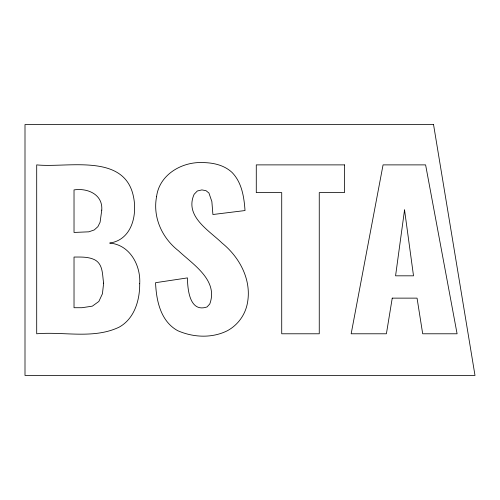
<?xml version="1.0" encoding="UTF-8"?>
<svg xmlns="http://www.w3.org/2000/svg" width="500" height="500" viewBox="0 0 500 500"><rect width="100%" height="100%" fill="white"/><g stroke="black" fill="none" stroke-linecap="round" stroke-linejoin="round"><path stroke-width="0.75" d="M139.713 283.744C139.806 300.231 134.469 318.681 119.119 327.169C93.494 339.381 63.875 331.406 36.7 333.787L36.7 164.881C67.213 168.113 124.256 152.706 133.406 196.319C137.487 215.044 131.825 239.881 109.688 243.075C129.762 244.675 140.844 265.238 139.713 283.744M156.562 196.694C152.625 217.419 162.131 238.075 178.5 250.794C193.156 264.594 218.55 280.219 209.781 303.969L207.069 306.938C189.581 312.969 187.55 289.194 187.469 277.9L155.562 282.7C156.294 300.619 160.613 321.256 177.662 330.662C193.287 337.537 212.037 338.462 227.506 330.662A39.669 39.669 0 0 0 247 305.113C252.5 281.406 240.306 257.838 222.081 243.075C208.869 230.25 184.306 216.269 194.137 194.281L197.319 191L201.856 189.906L206.025 190.688L208.944 193.031L211.863 201.581L212.906 214.513L245.019 210.55C244.075 197.069 241.906 182.638 232.094 172.494C224.262 165.169 213.55 162.731 203.106 162.587C182.138 161.469 159.331 174.462 156.562 196.694M103.637 283.113L102.438 293.75L98.844 301.469L92.325 306.156L81.95 307.719L74.025 307.719L74.025 257.05C80.975 257.056 88.25 256.637 94.669 259.762C103.294 264.275 102.263 274.931 103.637 283.113M404.544 209.925L395.575 275.819L413.512 275.819L404.544 209.925M101.762 210.131L100.094 222.225L97.906 226.656L94.256 229.944L88.831 231.819L74.025 232.444L74.025 189.906C87.463 187.831 102.981 194.35 101.762 210.131M392.238 298.131L386.4 333.787L351.163 333.787L383.062 164.881L425.606 164.881L457.094 333.787L422.688 333.787L417.056 298.131L392.238 298.131M433.537 124.55L25 124.55L25 375.45L475 375.45L433.537 124.55M344.487 164.881L256.281 164.881L256.281 192.613L281.719 192.613L281.719 333.787L319.256 333.787L319.256 192.613L344.487 192.613L344.487 164.881"/></g></svg>
